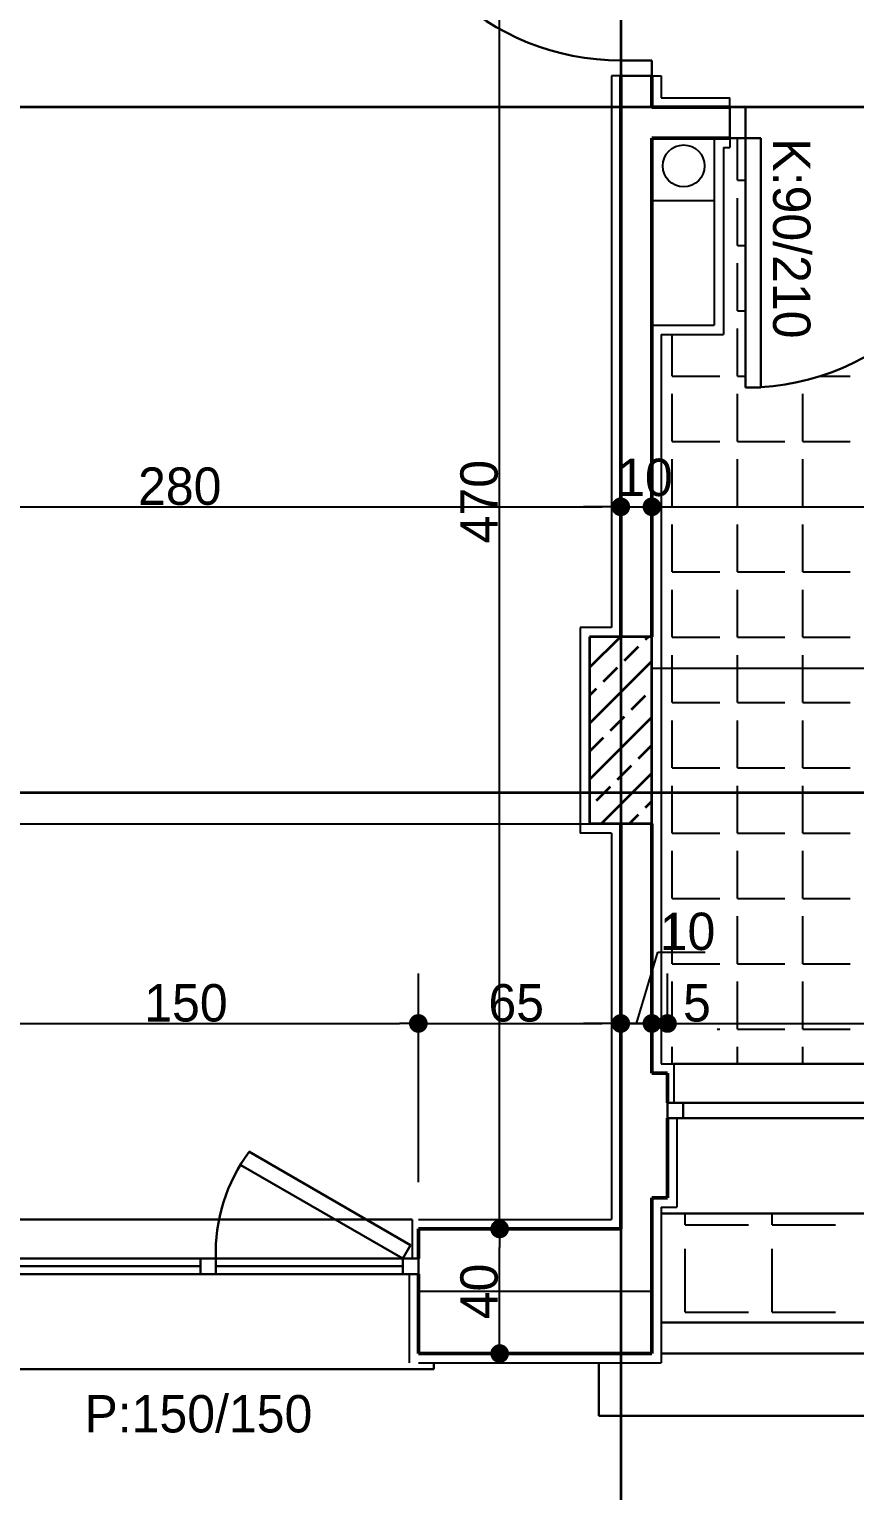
# Model space of a CAD drawing. Header units: millimetres. Extents: x 9537.41 to 9541.95, y -1431.78 to -1431.38.
# Drawn here: x 9538.2167 to 9538.2697, y -1431.6195 to -1431.5257 of the extents above; entities that cross this region are included whole.
import ezdxf

# ---------------------------------------------------------------- set-up
doc = ezdxf.new("R2010")
doc.units = ezdxf.units.MM
for name, pattern in [('ACAD_ISO02W100', [15, 12, -3]), ('ACAD_ISO03W100', [30, 12, -18]), ('ACAD_ISO06W100', [36, 24, -3, 0, -3, 0, -3, 0, -3])]:
    doc.linetypes.add(name, pattern=pattern)
for name, color, linetype, lineweight in [('aks', 6, 'Continuous', 35), ('BACA', 24, 'Continuous', 25), ('balkon', 173, 'Continuous', 30), ('duvar', 214, 'Continuous', 50), ('kapı-pencere', 140, 'Continuous', 30), ('karo', 206, 'Continuous', 25), ('kolon', 6, 'Continuous', 35), ('sıva', 203, 'Continuous', 25), ('yazı', 161, 'Continuous', 35), ('ölçü', 4, 'Continuous', 25)]:
    doc.layers.add(name, color=color, linetype=linetype, lineweight=lineweight)

msp = doc.modelspace()

# ---------------------------------------------------------------- linework, layer by layer
at = {"color": 0, "linetype": 'ByBlock', "lineweight": -2}
for p, q in [((9538.254109836515, -1431.556341257242), (9538.253509836515, -1431.556341257242)), ((9538.254109836515, -1431.556341257242), (9538.253509836515, -1431.556341257242)), ((9538.257309836516, -1431.556341257242), (9538.257909836515, -1431.556341257242)), ((9538.257309836516, -1431.556341257242), (9538.257909836515, -1431.556341257242)), ((9538.241109836516, -1431.589503441157), (9538.240509836514, -1431.589503441157)), ((9538.242309836514, -1431.589503441157), (9538.242909836516, -1431.589503441157)), ((9538.254109836515, -1431.589503441157), (9538.253509836515, -1431.589503441157)), ((9538.254109836515, -1431.589503441157), (9538.253509836515, -1431.589503441157)), ((9538.256109836515, -1431.589503441157), (9538.255509836516, -1431.589503441157)), ((9538.257309836516, -1431.589503441157), (9538.257909836515, -1431.589503441157)), ((9538.258309836516, -1431.589503441157), (9538.258909836515, -1431.589503441157)), ((9538.258309836516, -1431.589503441157), (9538.258909836515, -1431.589503441157)), ((9538.246930535899, -1431.602089333453), (9538.246930535899, -1431.601489333453)), ((9538.246930535899, -1431.603289333453), (9538.246930535899, -1431.603889333453)), ((9538.246930535899, -1431.610089333453), (9538.246930535899, -1431.609489333453))]:
    msp.add_line(p, q, dxfattribs=at)
at = {"color": 0, "linetype": 'ByBlock', "const_width": 0.0006000000000000001}
for points in [[(9538.254409836514, -1431.556341257242, 1), (9538.255009836515, -1431.556341257242, 1)], [(9538.254409836514, -1431.556341257242, 1), (9538.255009836515, -1431.556341257242, 1)], [(9538.257009836514, -1431.556341257242, 1), (9538.256409836515, -1431.556341257242, 1)], [(9538.257009836514, -1431.556341257242, 1), (9538.256409836515, -1431.556341257242, 1)], [(9538.241409836515, -1431.589503441157, 1), (9538.242009836515, -1431.589503441157, 1)], [(9538.242009836515, -1431.589503441157, 1), (9538.241409836515, -1431.589503441157, 1)], [(9538.254409836514, -1431.589503441157, 1), (9538.255009836515, -1431.589503441157, 1)], [(9538.254409836514, -1431.589503441157, 1), (9538.255009836515, -1431.589503441157, 1)], [(9538.257009836514, -1431.589503441157, 1), (9538.256409836515, -1431.589503441157, 1)], [(9538.256409836515, -1431.589503441157, 1), (9538.257009836514, -1431.589503441157, 1)], [(9538.258009836514, -1431.589503441157, 1), (9538.257409836515, -1431.589503441157, 1)], [(9538.258009836514, -1431.589503441157, 1), (9538.257409836515, -1431.589503441157, 1)], [(9538.246930535899, -1431.602989333453, 1), (9538.246930535899, -1431.602389333453, 1)], [(9538.246930535899, -1431.602389333453, 1), (9538.246930535899, -1431.602989333453, 1)], [(9538.246930535899, -1431.610389333453, 1), (9538.246930535899, -1431.610989333453, 1)]]:
    msp.add_lwpolyline(points, format="xyb", close=True, dxfattribs=at)
at = {"layer": 'aks', "linetype": 'ACAD_ISO06W100'}
for p, q in [((9538.254709836516, -1431.406689333453), (9538.254709836516, -1431.684689333453)), ((9538.654709836515, -1431.530689333453), (9538.082709836515, -1431.530689333453)), ((9538.654709836515, -1431.574689333453), (9538.082709836515, -1431.574689333453))]:
    msp.add_line(p, q, dxfattribs=at)
at = {"layer": 'BACA'}
for p, q in [((9538.260709836515, -1431.532689333453), (9538.260709836515, -1431.544689333453)), ((9538.256709836514, -1431.536689333453), (9538.260709836515, -1431.536689333453)), ((9538.256709836514, -1431.544689333453), (9538.260709836515, -1431.544689333453))]:
    msp.add_line(p, q, dxfattribs=at)
msp.add_circle((9538.258748037677, -1431.534462580343), 0.001343228472585906, dxfattribs=at)
at = {"layer": 'balkon'}
for p, q in [((9538.257309836516, -1431.608689333453), (9538.288709836515, -1431.608689333453)), ((9538.257309836516, -1431.610689333453), (9538.290709836516, -1431.610689333453)), ((9538.253309836515, -1431.614689333453), (9538.253309836515, -1431.611289333453)), ((9538.253309836515, -1431.614689333453), (9538.294709836515, -1431.614689333453))]:
    msp.add_line(p, q, dxfattribs=at)
at = {"layer": 'duvar'}
for p, q in [((9538.254709836516, -1431.528689333453), (9538.254709836516, -1431.564689333453)), ((9538.256709836514, -1431.528689333453), (9538.256709836514, -1431.530689333453)), ((9538.256709836514, -1431.530689333453), (9538.261709836515, -1431.530689333453)), ((9538.256709836514, -1431.532689333453), (9538.261709836515, -1431.532689333453)), ((9538.256709836514, -1431.532689333453), (9538.256709836514, -1431.564689333453)), ((9538.254709836516, -1431.576689333453), (9538.254709836516, -1431.602689333453)), ((9538.256709836514, -1431.576689333453), (9538.256709836514, -1431.592689333453)), ((9538.256709836514, -1431.592689333453), (9538.257709836515, -1431.592689333453)), ((9538.257709836515, -1431.594589333453), (9538.257709836515, -1431.592689333453)), ((9538.257709836515, -1431.595589333453), (9538.257709836515, -1431.600689333453)), ((9538.256709836514, -1431.600689333453), (9538.257709836515, -1431.600689333453)), ((9538.256709836514, -1431.600689333453), (9538.256709836514, -1431.610689333453)), ((9538.241709836515, -1431.602689333453), (9538.254709836516, -1431.602689333453)), ((9538.241709836515, -1431.602689333453), (9538.241709836515, -1431.604589333453)), ((9538.241709836515, -1431.605589333453), (9538.241709836515, -1431.610689333453)), ((9538.241709836515, -1431.610689333453), (9538.256709836514, -1431.610689333453))]:
    msp.add_line(p, q, dxfattribs=at)
at = {"layer": 'kapı-pencere'}
for p, q in [((9538.254709836516, -1431.528689333453), (9538.254709836516, -1431.527689333453)), ((9538.254709836516, -1431.527689333453), (9538.256709836514, -1431.527689333453)), ((9538.256709836514, -1431.527689333453), (9538.256709836514, -1431.528689333453)), ((9538.256709836514, -1431.528689333453), (9538.254709836516, -1431.528689333453)), ((9538.261709836515, -1431.530689333453), (9538.262709836516, -1431.530689333453)), ((9538.261709836515, -1431.532689333453), (9538.261709836515, -1431.530689333453)), ((9538.262709836516, -1431.530689333453), (9538.262709836516, -1431.532689333453)), ((9538.262709836516, -1431.532689333453), (9538.261709836515, -1431.532689333453)), ((9538.262709836516, -1431.532689333453), (9538.263709836516, -1431.532689333453)), ((9538.262709836516, -1431.548689333453), (9538.262709836516, -1431.532689333453)), ((9538.263709836516, -1431.532689333453), (9538.263709836516, -1431.548689333453)), ((9538.263709836516, -1431.548689333453), (9538.262709836516, -1431.548689333453)), ((9538.287309836514, -1431.592089333453), (9538.258109836515, -1431.592089333453)), ((9538.257709836515, -1431.594589333453), (9538.273709836514, -1431.594589333453)), ((9538.258709836515, -1431.594589333453), (9538.257709836515, -1431.594589333453)), ((9538.257709836515, -1431.594589333453), (9538.257709836515, -1431.595589333453)), ((9538.258709836515, -1431.595589333453), (9538.258709836515, -1431.594589333453)), ((9538.273709836514, -1431.595589333453), (9538.257709836515, -1431.595589333453)), ((9538.257709836515, -1431.595589333453), (9538.258709836515, -1431.595589333453)), ((9538.241309836514, -1431.602089333453), (9538.212109836515, -1431.602089333453)), ((9538.288709836515, -1431.601689333453), (9538.257309836516, -1431.601689333453)), ((9538.211709836514, -1431.604589333453), (9538.227709836516, -1431.604589333453)), ((9538.212709836514, -1431.605089333453), (9538.227709836516, -1431.605089333453)), ((9538.228709836514, -1431.604589333453), (9538.227709836516, -1431.604589333453)), ((9538.227709836516, -1431.604589333453), (9538.227709836516, -1431.605589333453)), ((9538.228709836514, -1431.604589333453), (9538.240709836515, -1431.604589333453)), ((9538.228709836514, -1431.605589333453), (9538.228709836514, -1431.604589333453)), ((9538.228709836514, -1431.605089333453), (9538.240709836515, -1431.605089333453)), ((9538.241709836515, -1431.604589333453), (9538.240709836515, -1431.604589333453)), ((9538.240709836515, -1431.604589333453), (9538.240709836515, -1431.605589333453)), ((9538.241709836515, -1431.605589333453), (9538.241709836515, -1431.604589333453)), ((9538.227709836516, -1431.605589333453), (9538.211709836514, -1431.605589333453)), ((9538.227709836516, -1431.605589333453), (9538.228709836514, -1431.605589333453)), ((9538.240709836515, -1431.605589333453), (9538.228709836514, -1431.605589333453)), ((9538.240709836515, -1431.605589333453), (9538.241709836515, -1431.605589333453)), ((9538.242709836515, -1431.611689333453), (9538.210709836514, -1431.611689333453)), ((9538.242709836515, -1431.611289333453), (9538.242709836515, -1431.611689333453))]:
    msp.add_line(p, q, dxfattribs=at)
at = {"layer": 'kapı-pencere', "linetype": 'ACAD_ISO02W100'}
for p, q in [((9538.240709836515, -1431.604589333453), (9538.23031753167, -1431.598589333453)), ((9538.23081753167, -1431.597723308049), (9538.241209836515, -1431.603723308049)), ((9538.241209836515, -1431.603723308049), (9538.240709836515, -1431.604589333453))]:
    msp.add_line(p, q, dxfattribs=at)
at = {"layer": 'kapı-pencere'}
for centre, start, end in [((9538.254709836516, -1431.511689333453), 183.5833216825431, 270), ((9538.262709836516, -1431.532689333453), 273.5833218694321, 0)]:
    msp.add_arc(centre, 0.016, start, end, dxfattribs=at)
at = {"layer": 'kapı-pencere', "linetype": 'ACAD_ISO02W100'}
msp.add_arc((9538.239468771759, -1431.604191307347), 0.01076629520126335, 143.1943212160219, 182.1186873939555, dxfattribs=at)
at = {"layer": 'karo'}
for p, q in [((9538.262207663509, -1431.535378876782), (9538.262207663509, -1431.532689333453)), ((9538.262207663509, -1431.535378876782), (9538.262709836516, -1431.535378876782)), ((9538.262207663509, -1431.539569876782), (9538.262207663509, -1431.536521876782)), ((9538.262207663509, -1431.539569876782), (9538.262709836516, -1431.539569876782)), ((9538.262207663509, -1431.543760876782), (9538.262207663509, -1431.540712876782)), ((9538.262207663509, -1431.543760876782), (9538.262709836516, -1431.543760876782)), ((9538.262207663509, -1431.547951876782), (9538.262207663509, -1431.544903876783)), ((9538.258016663509, -1431.547951876782), (9538.258016663509, -1431.545289333453)), ((9538.258016663509, -1431.547951876782), (9538.26106466351, -1431.547951876782)), ((9538.262207663509, -1431.547951876782), (9538.262709836516, -1431.547951876782)), ((9538.267511374926, -1431.547951876782), (9538.26944666351, -1431.547951876782)), ((9538.258016663509, -1431.552142876782), (9538.258016663509, -1431.549094876783)), ((9538.262207663509, -1431.552142876782), (9538.262207663509, -1431.549094876783)), ((9538.266398663509, -1431.552142876782), (9538.266398663509, -1431.549094876783)), ((9538.258016663509, -1431.552142876782), (9538.26106466351, -1431.552142876782)), ((9538.262207663509, -1431.552142876782), (9538.26525566351, -1431.552142876782)), ((9538.266398663509, -1431.552142876782), (9538.26944666351, -1431.552142876782)), ((9538.258016663509, -1431.556333876782), (9538.258016663509, -1431.553285876783)), ((9538.262207663509, -1431.556333876782), (9538.262207663509, -1431.553285876783)), ((9538.266398663509, -1431.556333876782), (9538.266398663509, -1431.553285876783)), ((9538.258016663509, -1431.556333876782), (9538.26106466351, -1431.556333876782)), ((9538.262207663509, -1431.556333876782), (9538.26525566351, -1431.556333876782)), ((9538.266398663509, -1431.556333876782), (9538.26944666351, -1431.556333876782)), ((9538.258016663509, -1431.560524876782), (9538.258016663509, -1431.557476876783)), ((9538.262207663509, -1431.560524876782), (9538.262207663509, -1431.557476876783)), ((9538.266398663509, -1431.560524876782), (9538.266398663509, -1431.557476876783)), ((9538.258016663509, -1431.560524876782), (9538.26106466351, -1431.560524876782)), ((9538.262207663509, -1431.560524876782), (9538.26525566351, -1431.560524876782)), ((9538.266398663509, -1431.560524876782), (9538.26944666351, -1431.560524876782)), ((9538.258016663509, -1431.564715876783), (9538.258016663509, -1431.561667876783)), ((9538.262207663509, -1431.564715876783), (9538.262207663509, -1431.561667876783)), ((9538.266398663509, -1431.564715876783), (9538.266398663509, -1431.561667876783)), ((9538.258016663509, -1431.564715876783), (9538.26106466351, -1431.564715876783)), ((9538.262207663509, -1431.564715876783), (9538.26525566351, -1431.564715876783)), ((9538.266398663509, -1431.564715876783), (9538.26944666351, -1431.564715876783)), ((9538.258016663509, -1431.566689333453), (9538.258016663509, -1431.565858876783)), ((9538.258016663509, -1431.568906876783), (9538.258016663509, -1431.566689333453)), ((9538.262207663509, -1431.566689333453), (9538.262207663509, -1431.565858876783)), ((9538.262207663509, -1431.568906876783), (9538.262207663509, -1431.566689333453)), ((9538.266398663509, -1431.566689333453), (9538.266398663509, -1431.565858876783)), ((9538.266398663509, -1431.568906876783), (9538.266398663509, -1431.566689333453)), ((9538.258016663509, -1431.568906876783), (9538.26106466351, -1431.568906876783)), ((9538.262207663509, -1431.568906876783), (9538.26525566351, -1431.568906876783)), ((9538.266398663509, -1431.568906876783), (9538.26944666351, -1431.568906876783)), ((9538.258016663509, -1431.573097876783), (9538.258016663509, -1431.570049876783)), ((9538.262207663509, -1431.573097876783), (9538.262207663509, -1431.570049876783)), ((9538.266398663509, -1431.573097876783), (9538.266398663509, -1431.570049876783)), ((9538.258016663509, -1431.573097876783), (9538.26106466351, -1431.573097876783)), ((9538.262207663509, -1431.573097876783), (9538.26525566351, -1431.573097876783)), ((9538.266398663509, -1431.573097876783), (9538.26944666351, -1431.573097876783)), ((9538.258016663509, -1431.574689333453), (9538.258016663509, -1431.574240876783)), ((9538.258016663509, -1431.577288876783), (9538.258016663509, -1431.574689333453)), ((9538.262207663509, -1431.574689333453), (9538.262207663509, -1431.574240876783)), ((9538.262207663509, -1431.577288876783), (9538.262207663509, -1431.574689333453)), ((9538.266398663509, -1431.574689333453), (9538.266398663509, -1431.574240876783)), ((9538.266398663509, -1431.577288876783), (9538.266398663509, -1431.574689333453)), ((9538.258016663509, -1431.577288876783), (9538.26106466351, -1431.577288876783)), ((9538.262207663509, -1431.577288876783), (9538.26525566351, -1431.577288876783)), ((9538.266398663509, -1431.577288876783), (9538.26944666351, -1431.577288876783)), ((9538.258016663509, -1431.581479876783), (9538.258016663509, -1431.578431876783)), ((9538.262207663509, -1431.581479876783), (9538.262207663509, -1431.578431876783)), ((9538.266398663509, -1431.581479876783), (9538.266398663509, -1431.578431876783)), ((9538.258016663509, -1431.581479876783), (9538.26106466351, -1431.581479876783)), ((9538.262207663509, -1431.581479876783), (9538.26525566351, -1431.581479876783)), ((9538.266398663509, -1431.581479876783), (9538.26944666351, -1431.581479876783)), ((9538.258016663509, -1431.585670876783), (9538.258016663509, -1431.582622876783)), ((9538.262207663509, -1431.585670876783), (9538.262207663509, -1431.582622876783)), ((9538.266398663509, -1431.585670876783), (9538.266398663509, -1431.582622876783)), ((9538.258016663509, -1431.585670876783), (9538.26106466351, -1431.585670876783)), ((9538.262207663509, -1431.585670876783), (9538.26525566351, -1431.585670876783)), ((9538.266398663509, -1431.585670876783), (9538.26944666351, -1431.585670876783)), ((9538.258016663509, -1431.589861876783), (9538.258016663509, -1431.586813876783)), ((9538.262207663509, -1431.589861876783), (9538.262207663509, -1431.586813876783)), ((9538.266398663509, -1431.589861876783), (9538.266398663509, -1431.586813876783)), ((9538.258016663509, -1431.589861876783), (9538.258109836515, -1431.589861876783)), ((9538.260909836516, -1431.589861876783), (9538.26106466351, -1431.589861876783)), ((9538.262207663509, -1431.589861876783), (9538.26525566351, -1431.589861876783)), ((9538.266398663509, -1431.589861876783), (9538.26944666351, -1431.589861876783)), ((9538.258016663509, -1431.592089333453), (9538.258016663509, -1431.591004876783)), ((9538.262207663509, -1431.592089333453), (9538.262207663509, -1431.591004876783)), ((9538.266398663509, -1431.592089333453), (9538.266398663509, -1431.591004876783)), ((9538.25885171487, -1431.602434876783), (9538.25885171487, -1431.601689333453)), ((9538.26443971487, -1431.602434876783), (9538.26443971487, -1431.601689333453)), ((9538.257309836516, -1431.602434876783), (9538.257327714871, -1431.602434876783)), ((9538.25885171487, -1431.602434876783), (9538.262915714871, -1431.602434876783)), ((9538.26443971487, -1431.602434876783), (9538.268503714871, -1431.602434876783)), ((9538.25885171487, -1431.608022876783), (9538.25885171487, -1431.603958876783)), ((9538.26443971487, -1431.608022876783), (9538.26443971487, -1431.603958876783)), ((9538.257309836516, -1431.608022876783), (9538.257327714871, -1431.608022876783)), ((9538.25885171487, -1431.608022876783), (9538.262915714871, -1431.608022876783)), ((9538.26443971487, -1431.608022876783), (9538.268503714871, -1431.608022876783))]:
    msp.add_line(p, q, dxfattribs=at)
at = {"layer": 'kolon'}
for p, q in [((9538.252709836515, -1431.564689333453), (9538.252709836515, -1431.576689333453)), ((9538.256709836514, -1431.564689333453), (9538.252709836515, -1431.564689333453)), ((9538.252709836515, -1431.566662906556), (9538.254683409617, -1431.564689333453)), ((9538.256300467045, -1431.56486832725), (9538.25647946084, -1431.564689333453)), ((9538.256709836514, -1431.576689333453), (9538.256709836514, -1431.564689333453)), ((9538.254953428626, -1431.566215365668), (9538.255851454238, -1431.565317340056)), ((9538.252709836515, -1431.570255009004), (9538.256709836514, -1431.566255009004)), ((9538.253606390208, -1431.567562404086), (9538.25450441582, -1431.566664378474)), ((9538.252709836515, -1431.56845895778), (9538.253157377403, -1431.568011416892)), ((9538.255402441433, -1431.569358455311), (9538.256300467045, -1431.568460429698)), ((9538.252709836515, -1431.573847111452), (9538.256709836514, -1431.569847111452)), ((9538.254055403015, -1431.570705493729), (9538.254953428626, -1431.569807468117)), ((9538.252709836515, -1431.572051060228), (9538.253606390208, -1431.571154506535)), ((9538.255851454238, -1431.572501544953), (9538.256709836514, -1431.571643162677)), ((9538.25450441582, -1431.573848583371), (9538.255402441433, -1431.572950557759)), ((9538.253459716963, -1431.576689333453), (9538.256709836514, -1431.573439213901)), ((9538.253157377403, -1431.575195621789), (9538.254055403015, -1431.574297596177)), ((9538.256300467045, -1431.575644634595), (9538.256709836514, -1431.575235265125)), ((9538.256709836514, -1431.576689333453), (9538.252709836515, -1431.576689333453)), ((9538.255255768187, -1431.576689333453), (9538.255851454238, -1431.576093647401))]:
    msp.add_line(p, q, dxfattribs=at)
at = {"layer": 'sıva'}
for p, q in [((9538.254109836515, -1431.528689333453), (9538.254109836515, -1431.564089333453)), ((9538.254709836516, -1431.528689333453), (9538.254109836515, -1431.528689333453)), ((9538.256709836514, -1431.528689333453), (9538.257309836516, -1431.528689333453)), ((9538.257309836516, -1431.528689333453), (9538.257309836516, -1431.530089333453)), ((9538.257309836516, -1431.530089333453), (9538.261709836515, -1431.530089333453)), ((9538.261709836515, -1431.530689333453), (9538.261709836515, -1431.530089333453)), ((9538.261709836515, -1431.532689333453), (9538.261709836515, -1431.533289333453)), ((9538.261309836515, -1431.533289333453), (9538.261709836515, -1431.533289333453)), ((9538.261309836515, -1431.533289333453), (9538.261309836515, -1431.545289333453)), ((9538.257309836516, -1431.545289333453), (9538.257309836516, -1431.592089333453)), ((9538.257309836516, -1431.545289333453), (9538.261309836515, -1431.545289333453)), ((9538.252109836514, -1431.564089333453), (9538.252109836514, -1431.577289333453)), ((9538.254109836515, -1431.564089333453), (9538.252109836514, -1431.564089333453)), ((9538.254109836515, -1431.577289333453), (9538.252109836514, -1431.577289333453)), ((9538.254109836515, -1431.577289333453), (9538.254109836515, -1431.602089333453)), ((9538.257309836516, -1431.592089333453), (9538.258109836515, -1431.592089333453)), ((9538.258109836515, -1431.592089333453), (9538.258109836515, -1431.594589333453)), ((9538.258309836516, -1431.595589333453), (9538.258309836516, -1431.601289333453)), ((9538.257309836516, -1431.601289333453), (9538.258309836516, -1431.601289333453)), ((9538.257309836516, -1431.601289333453), (9538.257309836516, -1431.611289333453)), ((9538.241309836514, -1431.602089333453), (9538.241309836514, -1431.604589333453)), ((9538.241709836515, -1431.602089333453), (9538.254109836515, -1431.602089333453)), ((9538.241109836516, -1431.605589333453), (9538.241109836516, -1431.611289333453)), ((9538.241709836515, -1431.611289333453), (9538.257309836516, -1431.611289333453))]:
    msp.add_line(p, q, dxfattribs=at)
at = {"layer": 'sıva', "linetype": 'ACAD_ISO03W100'}
for p, q in [((9538.256709836514, -1431.566689333453), (9538.304709836515, -1431.566689333453)), ((9538.198709836515, -1431.576689333453), (9538.252709836515, -1431.576689333453)), ((9538.241709836515, -1431.606689333453), (9538.256709836514, -1431.606689333453))]:
    msp.add_line(p, q, dxfattribs=at)
at = {"layer": 'ölçü'}
for p, q in [((9538.246930535899, -1431.601489333453), (9538.246930535899, -1431.509889333453)), ((9538.256709836514, -1431.553341257242), (9538.256709836514, -1431.553141257242)), ((9538.256709836514, -1431.553341257242), (9538.256709836514, -1431.553141257242)), ((9538.199909836514, -1431.556341257242), (9538.253509836515, -1431.556341257242)), ((9538.253509836515, -1431.556341257242), (9538.252309836515, -1431.556341257242)), ((9538.254709836516, -1431.556341257242), (9538.256709836514, -1431.556341257242)), ((9538.257909836515, -1431.556341257242), (9538.305509836515, -1431.556341257242)), ((9538.257909836515, -1431.556341257242), (9538.259109836516, -1431.556341257242)), ((9538.254709836516, -1431.559341257242), (9538.254709836516, -1431.559541257242)), ((9538.254709836516, -1431.559341257242), (9538.254709836516, -1431.559541257242)), ((9538.255709836514, -1431.589503441157), (9538.257086086514, -1431.584915941157)), ((9538.257086086514, -1431.584915941157), (9538.260136086516, -1431.584915941157)), ((9538.241709836515, -1431.599689333453), (9538.241709836515, -1431.586303441157)), ((9538.241709836515, -1431.599689333453), (9538.241709836515, -1431.586303441157)), ((9538.254709836516, -1431.586689333453), (9538.254709836516, -1431.586303441157)), ((9538.254709836516, -1431.586689333453), (9538.254709836516, -1431.586303441157)), ((9538.256709836514, -1431.586594513229), (9538.256709836514, -1431.586303441157)), ((9538.256709836514, -1431.586594513229), (9538.256709836514, -1431.586303441157)), ((9538.257709836515, -1431.589689333453), (9538.257709836515, -1431.586303441157)), ((9538.257709836515, -1431.589689333453), (9538.257709836515, -1431.586303441157)), ((9538.212909836515, -1431.589503441157), (9538.240509836514, -1431.589503441157)), ((9538.242909836516, -1431.589503441157), (9538.253509836515, -1431.589503441157)), ((9538.253509836515, -1431.589503441157), (9538.252309836515, -1431.589503441157)), ((9538.255509836516, -1431.589503441157), (9538.254309836515, -1431.589503441157)), ((9538.254709836516, -1431.589503441157), (9538.256709836514, -1431.589503441157)), ((9538.254709836516, -1431.589503441157), (9538.256709836514, -1431.589503441157)), ((9538.256709836514, -1431.589503441157), (9538.257709836515, -1431.589503441157)), ((9538.257909836515, -1431.589503441157), (9538.259109836516, -1431.589503441157)), ((9538.258909836515, -1431.589503441157), (9538.286509836515, -1431.589503441157)), ((9538.258909836515, -1431.589503441157), (9538.260109836516, -1431.589503441157)), ((9538.243930535898, -1431.602689333453), (9538.2437305359, -1431.602689333453)), ((9538.243930535898, -1431.602689333453), (9538.2437305359, -1431.602689333453)), ((9538.246930535899, -1431.609489333453), (9538.246930535899, -1431.603889333453)), ((9538.2499305359, -1431.610689333453), (9538.250130535898, -1431.610689333453))]:
    msp.add_line(p, q, dxfattribs=at)

# ---------------------------------------------------------------- texts
at = {"layer": 'yazı'}
msp.add_text('K:90/210', height=0.002399999999999999, rotation=270, dxfattribs=at).set_placement((9538.264489633795, -1431.532689581961))
msp.add_text('P:150/150', height=0.0024, dxfattribs=at).set_placement((9538.220268451778, -1431.615752732599))
at = {"layer": 'ölçü'}
for s, p in [('470', (9538.246805535899, -1431.558689333453)), ('40', (9538.246805535899, -1431.608489333453))]:
    msp.add_text(s, height=0.0024, rotation=90, dxfattribs=at).set_placement(p)
for s, p in [('10', (9538.254479153458, -1431.555651867429)), ('280', (9538.223709836515, -1431.556216257242)), ('10', (9538.257211086515, -1431.584790941157)), ('150', (9538.224109836516, -1431.589378441157)), ('65', (9538.246209836514, -1431.589378441157)), ('5', (9538.258709836515, -1431.589378441157))]:
    msp.add_text(s, height=0.0024, dxfattribs=at).set_placement(p)

doc.saveas('drawing.dxf')
